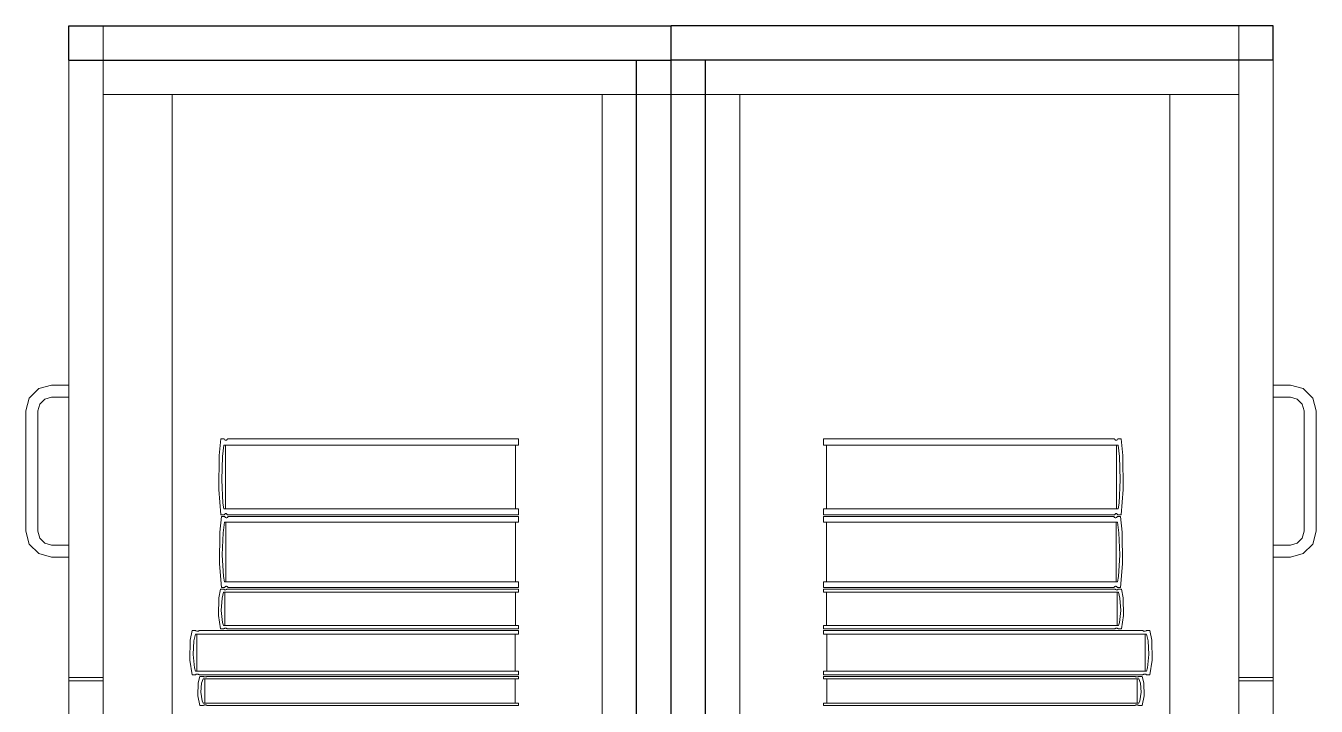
# Model space of a CAD drawing. Header units: inches. Extents: x -38 to 5698, y -33 to 92.
# Drawn here: x 110.188 to 110.938, y 13.237 to 13.632 of the extents above; entities that cross this region are included whole.
import ezdxf

# ---------------------------------------------------------------- set-up
doc = ezdxf.new("R2010")
doc.units = ezdxf.units.IN
doc.header["$MEASUREMENT"] = 0
doc.set_wipeout_variables(frame=1)
doc.linetypes.add('Wipeout_Contour', pattern=[1, 0, -1])
doc.layers.add('Interior - Mobiliario', color=7, linetype='Continuous')

msp = doc.modelspace()

# ---------------------------------------------------------------- linework, layer by layer
at = {"layer": 'Interior - Mobiliario', "color": 175, "linetype": 'Continuous', "lineweight": 13}
for p, q in [((110.54316, 13.61244), (110.23316, 13.61244)), ((110.23316, 13.61244), (110.23316, 12.15244)), ((110.54316, 12.15244), (110.54316, 13.61244)), ((110.58316, 13.61244), (110.89316, 13.61244)), ((110.58316, 12.15244), (110.58316, 13.61244)), ((110.89316, 13.61244), (110.89316, 12.15244)), ((110.27316, 13.59244), (110.23316, 13.59244)), ((110.23316, 13.59244), (110.23316, 12.17244)), ((110.52316, 13.59244), (110.27316, 13.59244)), ((110.27316, 12.17244), (110.27316, 13.59244)), ((110.52316, 13.59244), (110.52316, 12.17244)), ((110.60316, 13.59244), (110.85316, 13.59244)), ((110.60316, 13.59244), (110.60316, 12.17244)), ((110.85316, 13.59244), (110.89316, 13.59244)), ((110.85316, 12.17244), (110.85316, 13.59244)), ((110.89316, 13.59244), (110.89316, 12.17244)), ((110.19017, 13.41594), (110.19566, 13.42143)), ((110.19566, 13.42143), (110.20316, 13.42344)), ((110.20316, 13.42344), (110.21316, 13.42344)), ((110.21316, 13.42344), (110.21316, 13.41644)), ((110.92316, 13.42344), (110.91316, 13.42344)), ((110.91316, 13.42344), (110.91316, 13.41644)), ((110.93066, 13.42143), (110.92316, 13.42344)), ((110.93615, 13.41594), (110.93066, 13.42143)), ((110.18816, 13.40844), (110.19017, 13.41594)), ((110.19623, 13.41244), (110.19516, 13.40844)), ((110.19916, 13.41537), (110.19623, 13.41244)), ((110.20316, 13.41644), (110.19916, 13.41537)), ((110.21316, 13.41644), (110.20316, 13.41644)), ((110.91316, 13.41644), (110.92316, 13.41644)), ((110.92316, 13.41644), (110.92716, 13.41537)), ((110.92716, 13.41537), (110.93009, 13.41244)), ((110.93009, 13.41244), (110.93116, 13.40844)), ((110.93816, 13.40844), (110.93615, 13.41594)), ((110.18816, 13.33844), (110.18816, 13.40844)), ((110.19516, 13.40844), (110.19516, 13.33844)), ((110.93116, 13.40844), (110.93116, 13.33844)), ((110.93816, 13.33844), (110.93816, 13.40844)), ((110.30154, 13.39216), (110.30059, 13.38247)), ((110.30342, 13.39216), (110.30154, 13.39216)), ((110.30247, 13.38201), (110.30327, 13.38863)), ((110.30327, 13.38863), (110.4745, 13.38863)), ((110.30351, 13.39199), (110.30342, 13.39216)), ((110.30373, 13.39172), (110.30351, 13.39199)), ((110.30397, 13.39154), (110.30373, 13.39172)), ((110.30422, 13.39144), (110.30397, 13.39154)), ((110.30413, 13.38863), (110.30413, 13.35151)), ((110.30448, 13.39142), (110.30422, 13.39144)), ((110.30473, 13.39151), (110.30448, 13.39142)), ((110.30497, 13.39167), (110.30473, 13.39151)), ((110.30519, 13.39193), (110.30497, 13.39167)), ((110.30533, 13.39216), (110.30519, 13.39193)), ((110.4745, 13.39216), (110.30533, 13.39216)), ((110.47277, 13.35151), (110.47277, 13.38863)), ((110.4745, 13.38863), (110.4745, 13.39216)), ((110.65182, 13.38863), (110.65182, 13.39216)), ((110.65182, 13.39216), (110.82099, 13.39216)), ((110.82305, 13.38863), (110.65182, 13.38863)), ((110.65355, 13.35151), (110.65355, 13.38863)), ((110.82099, 13.39216), (110.82113, 13.39193)), ((110.82113, 13.39193), (110.82135, 13.39167)), ((110.82135, 13.39167), (110.82159, 13.39151)), ((110.82159, 13.39151), (110.82184, 13.39142)), ((110.82184, 13.39142), (110.8221, 13.39144)), ((110.8221, 13.39144), (110.82235, 13.39154)), ((110.82219, 13.38863), (110.82219, 13.35151)), ((110.82235, 13.39154), (110.82259, 13.39172)), ((110.82259, 13.39172), (110.82281, 13.39199)), ((110.82281, 13.39199), (110.8229, 13.39216)), ((110.8229, 13.39216), (110.82478, 13.39216)), ((110.82385, 13.38201), (110.82305, 13.38863)), ((110.82478, 13.39216), (110.82573, 13.38247)), ((110.30059, 13.38247), (110.30038, 13.36271)), ((110.30203, 13.36841), (110.30247, 13.38201)), ((110.82429, 13.36841), (110.82385, 13.38201)), ((110.82573, 13.38247), (110.82594, 13.36271)), ((110.30275, 13.35486), (110.30203, 13.36841)), ((110.82357, 13.35486), (110.82429, 13.36841)), ((110.30038, 13.36271), (110.30154, 13.34798)), ((110.82594, 13.36271), (110.82478, 13.34798)), ((110.30327, 13.35151), (110.30275, 13.35486)), ((110.4745, 13.35151), (110.30327, 13.35151)), ((110.4745, 13.34798), (110.4745, 13.35151)), ((110.65182, 13.34798), (110.65182, 13.35151)), ((110.65182, 13.35151), (110.82305, 13.35151)), ((110.82305, 13.35151), (110.82357, 13.35486)), ((110.30189, 13.34698), (110.30094, 13.33795)), ((110.30154, 13.34798), (110.30342, 13.34798)), ((110.30376, 13.34698), (110.30189, 13.34698)), ((110.30282, 13.33752), (110.30361, 13.34369)), ((110.30342, 13.34798), (110.30356, 13.34822)), ((110.30356, 13.34822), (110.30378, 13.34847)), ((110.30361, 13.34369), (110.4745, 13.34369)), ((110.30386, 13.34682), (110.30376, 13.34698)), ((110.30378, 13.34847), (110.30403, 13.34864)), ((110.30408, 13.34657), (110.30386, 13.34682)), ((110.30403, 13.34864), (110.30428, 13.34872)), ((110.30431, 13.34639), (110.30408, 13.34657)), ((110.30428, 13.34872), (110.30453, 13.34871)), ((110.30456, 13.3463), (110.30431, 13.34639)), ((110.30447, 13.34369), (110.30447, 13.30911)), ((110.30453, 13.34871), (110.30478, 13.34861)), ((110.30482, 13.34629), (110.30456, 13.3463)), ((110.30478, 13.34861), (110.30502, 13.34842)), ((110.30507, 13.34637), (110.30482, 13.34629)), ((110.30502, 13.34842), (110.30524, 13.34815)), ((110.30531, 13.34652), (110.30507, 13.34637)), ((110.30524, 13.34815), (110.30533, 13.34798)), ((110.30553, 13.34676), (110.30531, 13.34652)), ((110.30533, 13.34798), (110.4745, 13.34798)), ((110.30567, 13.34698), (110.30553, 13.34676)), ((110.4745, 13.34698), (110.30567, 13.34698)), ((110.47278, 13.30911), (110.47278, 13.34369)), ((110.4745, 13.34369), (110.4745, 13.34698)), ((110.82099, 13.34798), (110.65182, 13.34798)), ((110.65182, 13.34369), (110.65182, 13.34698)), ((110.65182, 13.34698), (110.82065, 13.34698)), ((110.82271, 13.34369), (110.65182, 13.34369)), ((110.65354, 13.30911), (110.65354, 13.34369)), ((110.82065, 13.34698), (110.82079, 13.34676)), ((110.82079, 13.34676), (110.82101, 13.34652)), ((110.82108, 13.34815), (110.82099, 13.34798)), ((110.82101, 13.34652), (110.82125, 13.34637)), ((110.8213, 13.34842), (110.82108, 13.34815)), ((110.82125, 13.34637), (110.8215, 13.34629)), ((110.82154, 13.34861), (110.8213, 13.34842)), ((110.8215, 13.34629), (110.82176, 13.3463)), ((110.82179, 13.34871), (110.82154, 13.34861)), ((110.82176, 13.3463), (110.82201, 13.34639)), ((110.82204, 13.34872), (110.82179, 13.34871)), ((110.82185, 13.34369), (110.82185, 13.30911)), ((110.82201, 13.34639), (110.82224, 13.34657)), ((110.82229, 13.34864), (110.82204, 13.34872)), ((110.82224, 13.34657), (110.82246, 13.34682)), ((110.82254, 13.34847), (110.82229, 13.34864)), ((110.82246, 13.34682), (110.82256, 13.34698)), ((110.82276, 13.34822), (110.82254, 13.34847)), ((110.82256, 13.34698), (110.82443, 13.34698)), ((110.8235, 13.33752), (110.82271, 13.34369)), ((110.8229, 13.34798), (110.82276, 13.34822)), ((110.82478, 13.34798), (110.8229, 13.34798)), ((110.82443, 13.34698), (110.82538, 13.33795)), ((110.19017, 13.33094), (110.18816, 13.33844)), ((110.19516, 13.33844), (110.19623, 13.33444)), ((110.30094, 13.33795), (110.30073, 13.31955)), ((110.30238, 13.32485), (110.30282, 13.33752)), ((110.82394, 13.32485), (110.8235, 13.33752)), ((110.82538, 13.33795), (110.82559, 13.31955)), ((110.93116, 13.33844), (110.93009, 13.33444)), ((110.93615, 13.33094), (110.93816, 13.33844)), ((110.19566, 13.32545), (110.19017, 13.33094)), ((110.19623, 13.33444), (110.19916, 13.33151)), ((110.19916, 13.33151), (110.20316, 13.33044)), ((110.20316, 13.33044), (110.21316, 13.33044)), ((110.21316, 13.33044), (110.21316, 13.32344)), ((110.92316, 13.33044), (110.91316, 13.33044)), ((110.91316, 13.33044), (110.91316, 13.32344)), ((110.92716, 13.33151), (110.92316, 13.33044)), ((110.93009, 13.33444), (110.92716, 13.33151)), ((110.93066, 13.32545), (110.93615, 13.33094)), ((110.20316, 13.32344), (110.19566, 13.32545)), ((110.21316, 13.32344), (110.20316, 13.32344)), ((110.3031, 13.31224), (110.30238, 13.32485)), ((110.82322, 13.31224), (110.82394, 13.32485)), ((110.91316, 13.32344), (110.92316, 13.32344)), ((110.92316, 13.32344), (110.93066, 13.32545)), ((110.30073, 13.31955), (110.30189, 13.30582)), ((110.82559, 13.31955), (110.82443, 13.30582)), ((110.30189, 13.30582), (110.30376, 13.30582)), ((110.30361, 13.30911), (110.3031, 13.31224)), ((110.4745, 13.30911), (110.30361, 13.30911)), ((110.30376, 13.30582), (110.3039, 13.30604)), ((110.3039, 13.30604), (110.30413, 13.30628)), ((110.30413, 13.30628), (110.30437, 13.30643)), ((110.30437, 13.30643), (110.30462, 13.30651)), ((110.30462, 13.30651), (110.30487, 13.3065)), ((110.30487, 13.3065), (110.30512, 13.30641)), ((110.30512, 13.30641), (110.30536, 13.30623)), ((110.30536, 13.30623), (110.30558, 13.30598)), ((110.30558, 13.30598), (110.30567, 13.30582)), ((110.30567, 13.30582), (110.4745, 13.30582)), ((110.4745, 13.30582), (110.4745, 13.30911)), ((110.65182, 13.30582), (110.65182, 13.30911)), ((110.65182, 13.30911), (110.82271, 13.30911)), ((110.82065, 13.30582), (110.65182, 13.30582)), ((110.82074, 13.30598), (110.82065, 13.30582)), ((110.82096, 13.30623), (110.82074, 13.30598)), ((110.8212, 13.30641), (110.82096, 13.30623)), ((110.82145, 13.3065), (110.8212, 13.30641)), ((110.8217, 13.30651), (110.82145, 13.3065)), ((110.82195, 13.30643), (110.8217, 13.30651)), ((110.82219, 13.30628), (110.82195, 13.30643)), ((110.82242, 13.30604), (110.82219, 13.30628)), ((110.82256, 13.30582), (110.82242, 13.30604)), ((110.82443, 13.30582), (110.82256, 13.30582)), ((110.82271, 13.30911), (110.82322, 13.31224)), ((110.30035, 13.29976), (110.30013, 13.28943)), ((110.3013, 13.30482), (110.30035, 13.29976)), ((110.30318, 13.30482), (110.3013, 13.30482)), ((110.30179, 13.29241), (110.30223, 13.29952)), ((110.30223, 13.29952), (110.30303, 13.30297)), ((110.30303, 13.30297), (110.4745, 13.30297)), ((110.30328, 13.30473), (110.30318, 13.30482)), ((110.3035, 13.30459), (110.30328, 13.30473)), ((110.30373, 13.30449), (110.3035, 13.30459)), ((110.30398, 13.30444), (110.30373, 13.30449)), ((110.3039, 13.30297), (110.3039, 13.28358)), ((110.30424, 13.30444), (110.30398, 13.30444)), ((110.30449, 13.30448), (110.30424, 13.30444)), ((110.30473, 13.30457), (110.30449, 13.30448)), ((110.30496, 13.3047), (110.30473, 13.30457)), ((110.3051, 13.30482), (110.30496, 13.3047)), ((110.4745, 13.30482), (110.3051, 13.30482)), ((110.47277, 13.28358), (110.47277, 13.30297)), ((110.4745, 13.30297), (110.4745, 13.30482)), ((110.65182, 13.30297), (110.65182, 13.30482)), ((110.65182, 13.30482), (110.82122, 13.30482)), ((110.82329, 13.30297), (110.65182, 13.30297)), ((110.65355, 13.28358), (110.65355, 13.30297)), ((110.82122, 13.30482), (110.82136, 13.3047)), ((110.82136, 13.3047), (110.82159, 13.30457)), ((110.82159, 13.30457), (110.82183, 13.30448)), ((110.82183, 13.30448), (110.82208, 13.30444)), ((110.82208, 13.30444), (110.82234, 13.30444)), ((110.82234, 13.30444), (110.82259, 13.30449)), ((110.82242, 13.30297), (110.82242, 13.28358)), ((110.82259, 13.30449), (110.82282, 13.30459)), ((110.82282, 13.30459), (110.82304, 13.30473)), ((110.82304, 13.30473), (110.82314, 13.30482)), ((110.82314, 13.30482), (110.82502, 13.30482)), ((110.82409, 13.29952), (110.82329, 13.30297)), ((110.82453, 13.29241), (110.82409, 13.29952)), ((110.82502, 13.30482), (110.82597, 13.29976)), ((110.82597, 13.29976), (110.82619, 13.28943)), ((110.30252, 13.28533), (110.30179, 13.29241)), ((110.8238, 13.28533), (110.82453, 13.29241)), ((110.30013, 13.28943), (110.3013, 13.28173)), ((110.30303, 13.28358), (110.30252, 13.28533)), ((110.4745, 13.28358), (110.30303, 13.28358)), ((110.4745, 13.28173), (110.4745, 13.28358)), ((110.65182, 13.28173), (110.65182, 13.28358)), ((110.65182, 13.28358), (110.82329, 13.28358)), ((110.82329, 13.28358), (110.8238, 13.28533)), ((110.82619, 13.28943), (110.82502, 13.28173)), ((110.28377, 13.27508), (110.28353, 13.26357)), ((110.2848, 13.28073), (110.28377, 13.27508)), ((110.28687, 13.28073), (110.2848, 13.28073)), ((110.28583, 13.27481), (110.2867, 13.27867)), ((110.2867, 13.27867), (110.4745, 13.27867)), ((110.28697, 13.28063), (110.28687, 13.28073)), ((110.28721, 13.28047), (110.28697, 13.28063)), ((110.28747, 13.28036), (110.28721, 13.28047)), ((110.28775, 13.2803), (110.28747, 13.28036)), ((110.28765, 13.27867), (110.28765, 13.25705)), ((110.28803, 13.2803), (110.28775, 13.2803)), ((110.2883, 13.28035), (110.28803, 13.2803)), ((110.28857, 13.28044), (110.2883, 13.28035)), ((110.28881, 13.28059), (110.28857, 13.28044)), ((110.28897, 13.28073), (110.28881, 13.28059)), ((110.4745, 13.28073), (110.28897, 13.28073)), ((110.3013, 13.28173), (110.30318, 13.28173)), ((110.30318, 13.28173), (110.30332, 13.28185)), ((110.30332, 13.28185), (110.30355, 13.28198)), ((110.30355, 13.28198), (110.30379, 13.28207)), ((110.30379, 13.28207), (110.30404, 13.28211)), ((110.30404, 13.28211), (110.3043, 13.28211)), ((110.3043, 13.28211), (110.30455, 13.28206)), ((110.30455, 13.28206), (110.30478, 13.28196)), ((110.30478, 13.28196), (110.305, 13.28182)), ((110.305, 13.28182), (110.3051, 13.28173)), ((110.3051, 13.28173), (110.4745, 13.28173)), ((110.47261, 13.25705), (110.47261, 13.27867)), ((110.4745, 13.27867), (110.4745, 13.28073)), ((110.82122, 13.28173), (110.65182, 13.28173)), ((110.65182, 13.27867), (110.65182, 13.28073)), ((110.65182, 13.28073), (110.83735, 13.28073)), ((110.83962, 13.27867), (110.65182, 13.27867)), ((110.65371, 13.25705), (110.65371, 13.27867)), ((110.82132, 13.28182), (110.82122, 13.28173)), ((110.82154, 13.28196), (110.82132, 13.28182)), ((110.82177, 13.28206), (110.82154, 13.28196)), ((110.82202, 13.28211), (110.82177, 13.28206)), ((110.82228, 13.28211), (110.82202, 13.28211)), ((110.82253, 13.28207), (110.82228, 13.28211)), ((110.82277, 13.28198), (110.82253, 13.28207)), ((110.823, 13.28185), (110.82277, 13.28198)), ((110.82314, 13.28173), (110.823, 13.28185)), ((110.82502, 13.28173), (110.82314, 13.28173)), ((110.83735, 13.28073), (110.83751, 13.28059)), ((110.83751, 13.28059), (110.83775, 13.28044)), ((110.83775, 13.28044), (110.83802, 13.28035)), ((110.83802, 13.28035), (110.83829, 13.2803)), ((110.83829, 13.2803), (110.83857, 13.2803)), ((110.83857, 13.2803), (110.83885, 13.28036)), ((110.83867, 13.27867), (110.83867, 13.25705)), ((110.83885, 13.28036), (110.83911, 13.28047)), ((110.83911, 13.28047), (110.83935, 13.28063)), ((110.83935, 13.28063), (110.83945, 13.28073)), ((110.83945, 13.28073), (110.84152, 13.28073)), ((110.84049, 13.27481), (110.83962, 13.27867)), ((110.84152, 13.28073), (110.84255, 13.27508)), ((110.84255, 13.27508), (110.84279, 13.26357)), ((110.28535, 13.26689), (110.28583, 13.27481)), ((110.84097, 13.26689), (110.84049, 13.27481)), ((110.28353, 13.26357), (110.2848, 13.25499)), ((110.28614, 13.259), (110.28535, 13.26689)), ((110.84018, 13.259), (110.84097, 13.26689)), ((110.84279, 13.26357), (110.84152, 13.25499)), ((110.21316, 13.25344), (110.23316, 13.25344)), ((110.2848, 13.25499), (110.28687, 13.25499)), ((110.2867, 13.25705), (110.28614, 13.259)), ((110.4745, 13.25705), (110.2867, 13.25705)), ((110.28687, 13.25499), (110.28702, 13.25513)), ((110.28702, 13.25513), (110.28727, 13.25527)), ((110.28727, 13.25527), (110.28753, 13.25537)), ((110.28753, 13.25537), (110.28781, 13.25542)), ((110.28781, 13.25542), (110.28809, 13.25541)), ((110.28809, 13.25541), (110.28836, 13.25535)), ((110.28935, 13.25399), (110.28833, 13.25031)), ((110.28836, 13.25535), (110.28862, 13.25524)), ((110.28862, 13.25524), (110.28886, 13.25509)), ((110.28886, 13.25509), (110.28897, 13.25499)), ((110.28897, 13.25499), (110.4745, 13.25499)), ((110.29136, 13.25399), (110.28935, 13.25399)), ((110.29035, 13.25014), (110.2912, 13.25265)), ((110.2912, 13.25265), (110.4745, 13.25265)), ((110.29146, 13.25392), (110.29136, 13.25399)), ((110.2917, 13.25382), (110.29146, 13.25392)), ((110.29195, 13.25375), (110.2917, 13.25382)), ((110.29222, 13.25371), (110.29195, 13.25375)), ((110.29212, 13.25265), (110.29212, 13.23856)), ((110.29249, 13.25371), (110.29222, 13.25371)), ((110.29276, 13.25374), (110.29249, 13.25371)), ((110.29302, 13.2538), (110.29276, 13.25374)), ((110.29326, 13.2539), (110.29302, 13.2538)), ((110.29341, 13.25399), (110.29326, 13.2539)), ((110.4745, 13.25399), (110.29341, 13.25399)), ((110.47265, 13.23856), (110.47265, 13.25265)), ((110.4745, 13.25499), (110.4745, 13.25705)), ((110.4745, 13.25265), (110.4745, 13.25399)), ((110.65182, 13.25499), (110.65182, 13.25705)), ((110.65182, 13.25705), (110.83962, 13.25705)), ((110.83735, 13.25499), (110.65182, 13.25499)), ((110.65182, 13.25265), (110.65182, 13.25399)), ((110.65182, 13.25399), (110.83291, 13.25399)), ((110.83512, 13.25265), (110.65182, 13.25265)), ((110.65367, 13.23856), (110.65367, 13.25265)), ((110.83291, 13.25399), (110.83306, 13.2539)), ((110.83306, 13.2539), (110.8333, 13.2538)), ((110.8333, 13.2538), (110.83356, 13.25374)), ((110.83356, 13.25374), (110.83383, 13.25371)), ((110.83383, 13.25371), (110.8341, 13.25371)), ((110.8341, 13.25371), (110.83437, 13.25375)), ((110.8342, 13.25265), (110.8342, 13.23856)), ((110.83437, 13.25375), (110.83462, 13.25382)), ((110.83462, 13.25382), (110.83486, 13.25392)), ((110.83486, 13.25392), (110.83496, 13.25399)), ((110.83496, 13.25399), (110.83697, 13.25399)), ((110.83597, 13.25014), (110.83512, 13.25265)), ((110.83697, 13.25399), (110.83799, 13.25031)), ((110.83746, 13.25509), (110.83735, 13.25499)), ((110.8377, 13.25524), (110.83746, 13.25509)), ((110.83796, 13.25535), (110.8377, 13.25524)), ((110.83823, 13.25541), (110.83796, 13.25535)), ((110.83851, 13.25542), (110.83823, 13.25541)), ((110.83879, 13.25537), (110.83851, 13.25542)), ((110.83905, 13.25527), (110.83879, 13.25537)), ((110.8393, 13.25513), (110.83905, 13.25527)), ((110.83945, 13.25499), (110.8393, 13.25513)), ((110.84152, 13.25499), (110.83945, 13.25499)), ((110.83962, 13.25705), (110.84018, 13.259)), ((110.91316, 13.25344), (110.89316, 13.25344)), ((110.21316, 12.89244), (110.21316, 13.25144)), ((110.21316, 13.25144), (110.23316, 13.25144)), ((110.23316, 12.89244), (110.23316, 13.25144)), ((110.28833, 13.25031), (110.2881, 13.24281)), ((110.28988, 13.24497), (110.29035, 13.25014)), ((110.83644, 13.24497), (110.83597, 13.25014)), ((110.83799, 13.25031), (110.83822, 13.24281)), ((110.89316, 12.89244), (110.89316, 13.25144)), ((110.91316, 13.25144), (110.89316, 13.25144)), ((110.91316, 12.89244), (110.91316, 13.25144)), ((110.2881, 13.24281), (110.28935, 13.23722)), ((110.29065, 13.23983), (110.28988, 13.24497)), ((110.2912, 13.23856), (110.29065, 13.23983)), ((110.4745, 13.23856), (110.2912, 13.23856)), ((110.29201, 13.23747), (110.29228, 13.2375)), ((110.29228, 13.2375), (110.29255, 13.2375)), ((110.4745, 13.23722), (110.4745, 13.23856)), ((110.65182, 13.23722), (110.65182, 13.23856)), ((110.65182, 13.23856), (110.83512, 13.23856)), ((110.83404, 13.2375), (110.83377, 13.2375)), ((110.83431, 13.23747), (110.83404, 13.2375)), ((110.83512, 13.23856), (110.83567, 13.23983)), ((110.83567, 13.23983), (110.83644, 13.24497)), ((110.83822, 13.24281), (110.83697, 13.23722)), ((110.28935, 13.23722), (110.29136, 13.23722)), ((110.29136, 13.23722), (110.29151, 13.23731)), ((110.29151, 13.23731), (110.29175, 13.23741)), ((110.29175, 13.23741), (110.29201, 13.23747)), ((110.29255, 13.2375), (110.29282, 13.23746)), ((110.29282, 13.23746), (110.29307, 13.23739)), ((110.29307, 13.23739), (110.29331, 13.23729)), ((110.29331, 13.23729), (110.29341, 13.23722)), ((110.29341, 13.23722), (110.4745, 13.23722)), ((110.83291, 13.23722), (110.65182, 13.23722)), ((110.83301, 13.23729), (110.83291, 13.23722)), ((110.83325, 13.23739), (110.83301, 13.23729)), ((110.8335, 13.23746), (110.83325, 13.23739)), ((110.83377, 13.2375), (110.8335, 13.23746)), ((110.83457, 13.23741), (110.83431, 13.23747)), ((110.83481, 13.23731), (110.83457, 13.23741)), ((110.83496, 13.23722), (110.83481, 13.23731)), ((110.83697, 13.23722), (110.83496, 13.23722))]:
    msp.add_line(p, q, dxfattribs=at)

# ---------------------------------------------------------------- next in the draw order: wipeouts: each hides what was drawn before it
at = {"color": 254, "linetype": 'Wipeout_Contour', "lineweight": 0, "ltscale": 3288.934251}
msp.add_wipeout([(110.58316, 13.61244), (110.56316, 13.61244), (110.56316, 12.15244), (110.58316, 12.15244)], dxfattribs=at).dxf.layer = 'Interior - Mobiliario'

# ---------------------------------------------------------------- next in the draw order: linework, layer by layer
at = {"layer": 'Interior - Mobiliario', "color": 175, "linetype": 'Continuous', "lineweight": 30}
for p, q in [((110.56316, 12.15244), (110.56316, 13.61244)), ((110.58316, 13.61244), (110.56316, 13.61244)), ((110.58316, 12.15244), (110.58316, 13.61244))]:
    msp.add_line(p, q, dxfattribs=at)
at = {"layer": 'Interior - Mobiliario', "color": 175, "linetype": 'Continuous', "lineweight": 13}
for p, q in [((110.56316, 13.61244), (110.58316, 13.61244)), ((110.56316, 12.15244), (110.56316, 13.61244)), ((110.58316, 13.61244), (110.58316, 12.15244)), ((110.56316, 13.59244), (110.60316, 13.59244)), ((110.56316, 12.17244), (110.56316, 13.59244))]:
    msp.add_line(p, q, dxfattribs=at)

# ---------------------------------------------------------------- next in the draw order: wipeouts: each hides what was drawn before it
at = {"color": 254, "linetype": 'Wipeout_Contour', "lineweight": 0, "ltscale": 3289.640593}
msp.add_wipeout([(110.91316, 13.63244), (110.56316, 13.63244), (110.56316, 13.61244), (110.91316, 13.61244)], dxfattribs=at).dxf.layer = 'Interior - Mobiliario'

# ---------------------------------------------------------------- next in the draw order: linework, layer by layer
at = {"layer": 'Interior - Mobiliario', "color": 175, "linetype": 'Continuous', "lineweight": 30}
for p, q in [((110.56316, 13.61244), (110.56316, 13.63244)), ((110.91316, 13.63244), (110.56316, 13.63244)), ((110.91316, 13.61244), (110.91316, 13.63244)), ((110.91316, 13.61244), (110.56316, 13.61244))]:
    msp.add_line(p, q, dxfattribs=at)
at = {"layer": 'Interior - Mobiliario', "color": 175, "linetype": 'Continuous', "lineweight": 13}
for p, q in [((110.56316, 13.63244), (110.91316, 13.63244)), ((110.56316, 13.61244), (110.56316, 13.63244)), ((110.56316, 13.63244), (110.89316, 13.63244)), ((110.56316, 13.59244), (110.56316, 13.63244)), ((110.91316, 13.63244), (110.56316, 13.63244)), ((110.56316, 13.63244), (110.56316, 12.13244)), ((110.89316, 13.63244), (110.89316, 13.59244)), ((110.91316, 13.63244), (110.91316, 13.61244)), ((110.91316, 12.13244), (110.91316, 13.63244)), ((110.91316, 13.61244), (110.56316, 13.61244)), ((110.56316, 13.61244), (110.91316, 13.61244)), ((110.56316, 12.15244), (110.56316, 13.61244)), ((110.58316, 13.61244), (110.91316, 13.61244)), ((110.58316, 12.15244), (110.58316, 13.61244)), ((110.58316, 13.61244), (110.89316, 13.61244)), ((110.58316, 12.15244), (110.58316, 13.61244)), ((110.58316, 13.61244), (110.89316, 13.61244)), ((110.58316, 12.15244), (110.58316, 13.61244)), ((110.89316, 13.61244), (110.89316, 12.15244)), ((110.89316, 13.61244), (110.89316, 12.15244)), ((110.89316, 13.61244), (110.89316, 13.25344)), ((110.91316, 13.61244), (110.89316, 13.61244)), ((110.91316, 13.61244), (110.91316, 12.15244)), ((110.91316, 13.61244), (110.91316, 12.15244)), ((110.91316, 13.61244), (110.91316, 13.25344))]:
    msp.add_line(p, q, dxfattribs=at)

# ---------------------------------------------------------------- next in the draw order: wipeouts: each hides what was drawn before it
at = {"color": 254, "linetype": 'Wipeout_Contour', "lineweight": 0, "ltscale": 3288.854261}
msp.add_wipeout([(110.54316, 13.61244), (110.54316, 12.15244), (110.56316, 12.15244), (110.56316, 13.61244)], dxfattribs=at).dxf.layer = 'Interior - Mobiliario'

# ---------------------------------------------------------------- next in the draw order: linework, layer by layer
at = {"layer": 'Interior - Mobiliario', "color": 175, "linetype": 'Continuous', "lineweight": 30}
for p, q in [((110.54316, 13.61244), (110.56316, 13.61244)), ((110.54316, 12.15244), (110.54316, 13.61244)), ((110.56316, 12.15244), (110.56316, 13.61244))]:
    msp.add_line(p, q, dxfattribs=at)
at = {"layer": 'Interior - Mobiliario', "color": 175, "linetype": 'Continuous', "lineweight": 13}
for p, q in [((110.56316, 13.61244), (110.54316, 13.61244)), ((110.54316, 13.61244), (110.54316, 12.15244)), ((110.56316, 12.15244), (110.56316, 13.61244)), ((110.56316, 13.59244), (110.52316, 13.59244)), ((110.56316, 12.17244), (110.56316, 13.59244))]:
    msp.add_line(p, q, dxfattribs=at)

# ---------------------------------------------------------------- next in the draw order: wipeouts: each hides what was drawn before it
at = {"color": 254, "linetype": 'Wipeout_Contour', "lineweight": 0, "ltscale": 3288.240786}
msp.add_wipeout([(110.21316, 13.63244), (110.21316, 13.61244), (110.56316, 13.61244), (110.56316, 13.63244)], dxfattribs=at).dxf.layer = 'Interior - Mobiliario'

# ---------------------------------------------------------------- next in the draw order: linework, layer by layer
at = {"layer": 'Interior - Mobiliario', "color": 175, "linetype": 'Continuous', "lineweight": 30}
for p, q in [((110.21316, 13.63244), (110.56316, 13.63244)), ((110.21316, 13.61244), (110.21316, 13.63244)), ((110.56316, 13.61244), (110.56316, 13.63244)), ((110.21316, 13.61244), (110.56316, 13.61244))]:
    msp.add_line(p, q, dxfattribs=at)
at = {"layer": 'Interior - Mobiliario', "color": 175, "linetype": 'Continuous', "lineweight": 13}
for p, q in [((110.56316, 13.63244), (110.21316, 13.63244)), ((110.21316, 13.63244), (110.21316, 13.61244)), ((110.21316, 13.63244), (110.56316, 13.63244)), ((110.21316, 12.13244), (110.21316, 13.63244)), ((110.56316, 13.63244), (110.23316, 13.63244)), ((110.23316, 13.63244), (110.23316, 13.59244)), ((110.56316, 13.61244), (110.56316, 13.63244)), ((110.56316, 13.59244), (110.56316, 13.63244)), ((110.56316, 13.63244), (110.56316, 12.13244)), ((110.21316, 13.61244), (110.56316, 13.61244)), ((110.56316, 13.61244), (110.21316, 13.61244)), ((110.21316, 13.61244), (110.21316, 12.15244)), ((110.54316, 13.61244), (110.21316, 13.61244)), ((110.21316, 13.61244), (110.21316, 12.15244)), ((110.21316, 13.61244), (110.21316, 13.25344)), ((110.21316, 13.61244), (110.23316, 13.61244)), ((110.54316, 13.61244), (110.23316, 13.61244)), ((110.23316, 13.61244), (110.23316, 12.15244)), ((110.54316, 13.61244), (110.23316, 13.61244)), ((110.23316, 13.61244), (110.23316, 12.15244)), ((110.23316, 13.61244), (110.23316, 13.25344)), ((110.54316, 12.15244), (110.54316, 13.61244)), ((110.54316, 12.15244), (110.54316, 13.61244)), ((110.54316, 12.15244), (110.54316, 13.61244)), ((110.56316, 12.15244), (110.56316, 13.61244))]:
    msp.add_line(p, q, dxfattribs=at)

doc.saveas('drawing.dxf')
